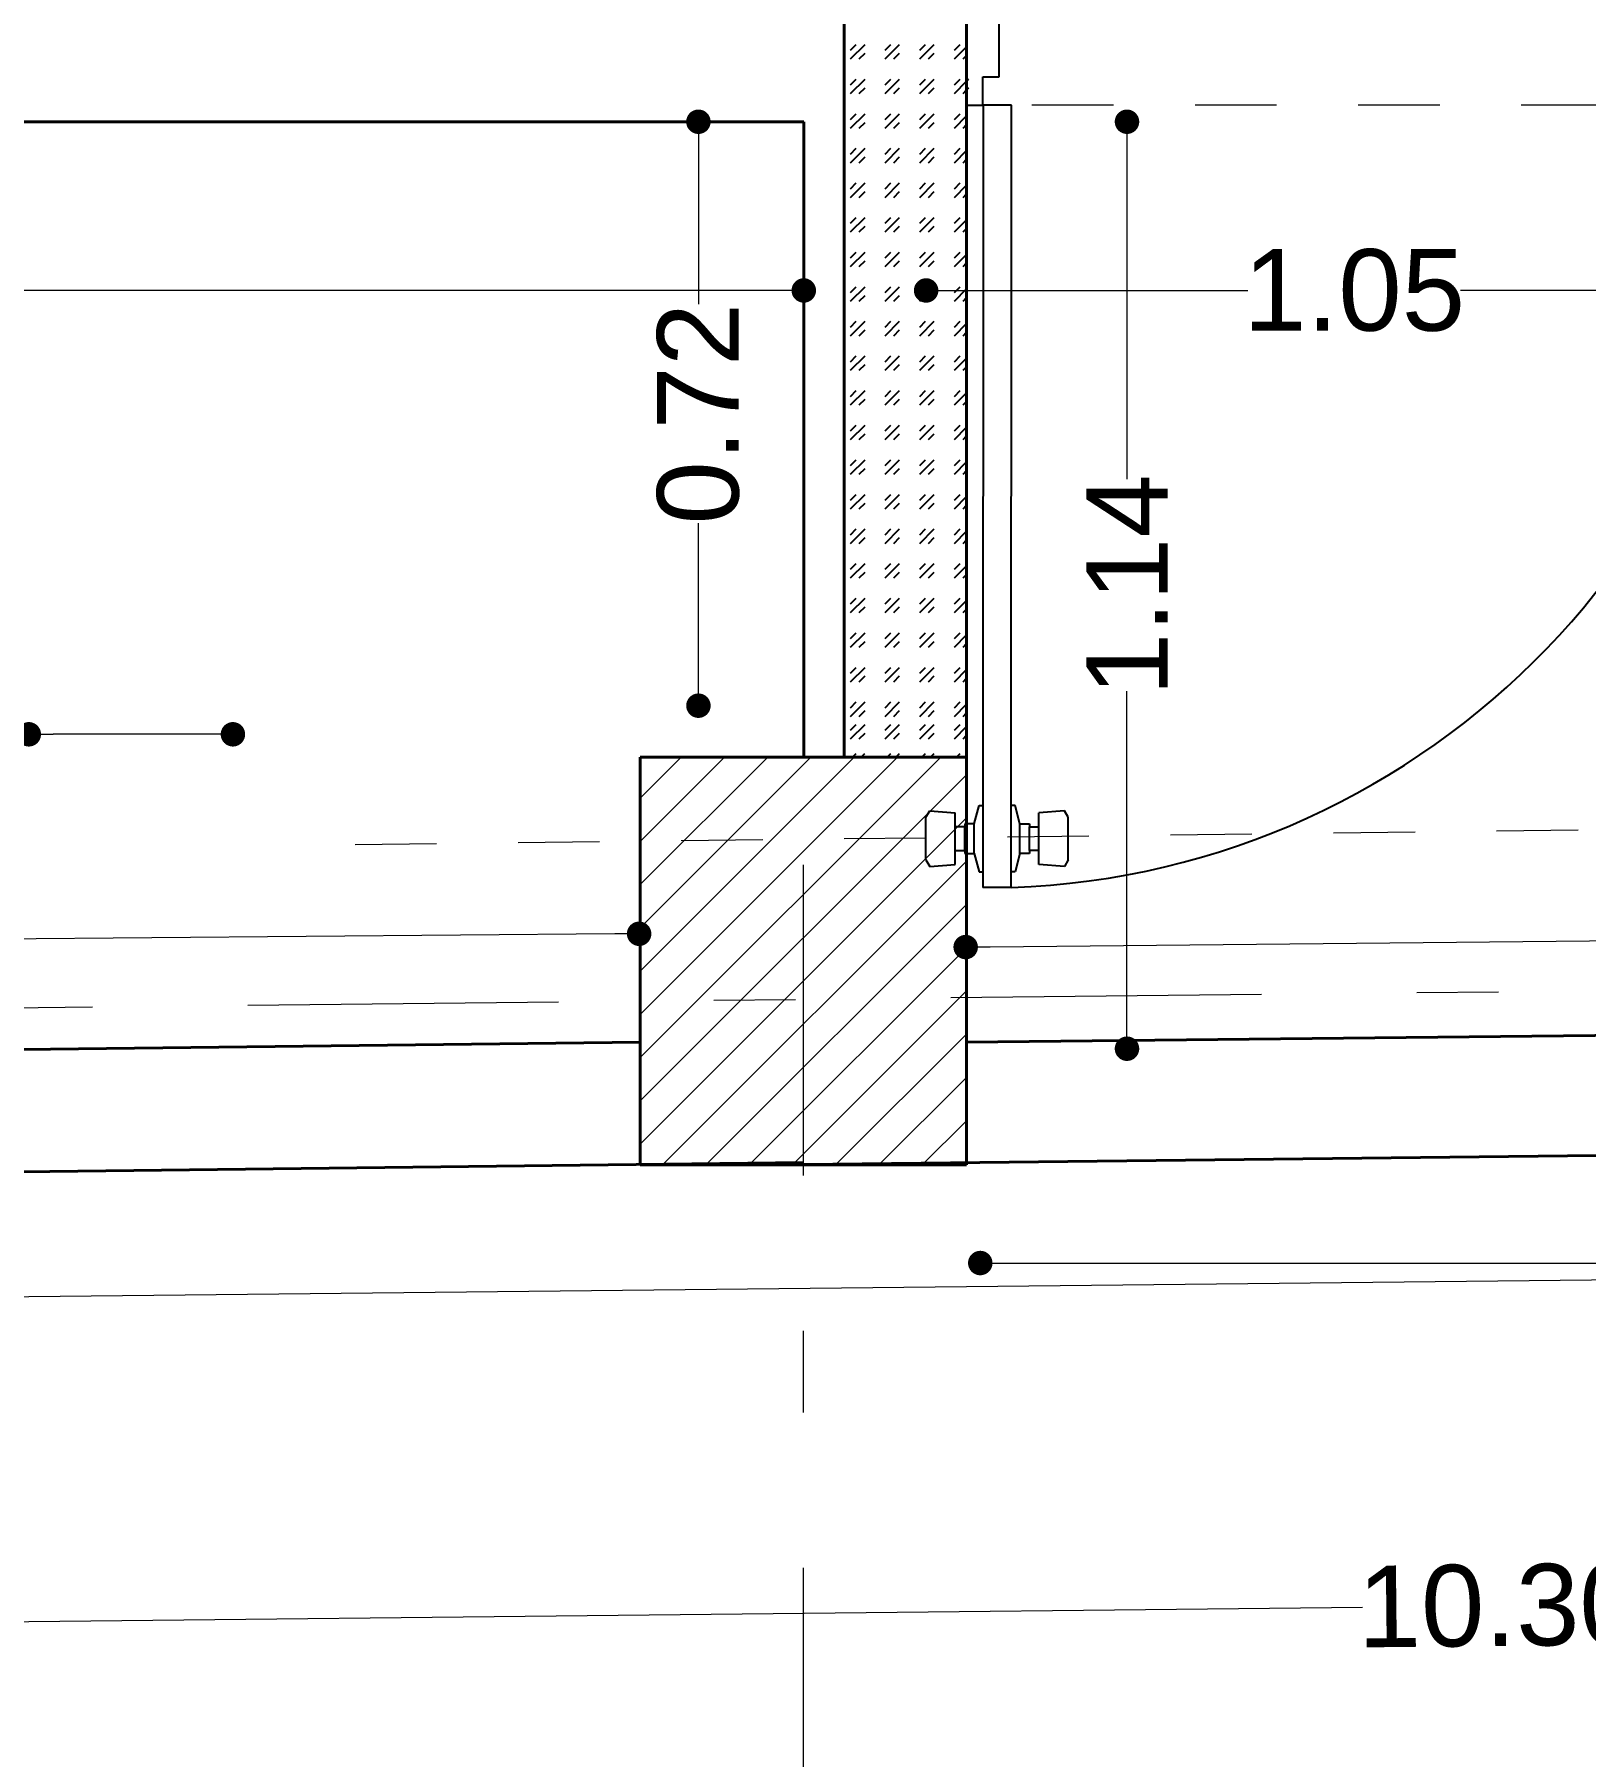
# Model space of a CAD drawing. Header units: inches. Extents: x 2908 to 3459, y -3172 to -55.
# Drawn here: x 3282.579 to 3284.481, y -144.344 to -142.232 of the extents above; entities that cross this region are included whole.
import ezdxf

# ---------------------------------------------------------------- set-up
doc = ezdxf.new("R2010")
doc.units = ezdxf.units.IN
doc.header["$MEASUREMENT"] = 0
doc.linetypes.add('ACAD_ISO03W100', pattern=[30, 12, -18])
doc.linetypes.add('DASHDOT', pattern=[25.4, 12.7, -6.35, 0, -6.35])
doc.layers.add('CARPINTERIA', color=3, linetype='Continuous')
for name, color, linetype, lineweight in [('COTA', 1, 'Continuous', 9), ('E-EJES', 1, 'DASHDOT', 5), ('Estructura', 1, 'Continuous', 40), ('LINEAS DE PROYECCIÒN', 74, 'ACAD_ISO03W100', 18), ('linmesa de proyecciones', 95, 'ACAD_ISO03W100', 5), ('muros 2', 5, 'Continuous', 40), ('muros bajitos', 4, 'Continuous', 15), ('PISO', 33, 'Continuous', 18), ('REFuerzo', 7, 'Continuous', 25), ('teja cortada', 252, 'Continuous', 30)]:
    doc.layers.add(name, color=color, linetype=linetype, lineweight=lineweight)
doc.styles.add('Arial new', font='arial.ttf')
doc.dimstyles.new('GUS', dxfattribs={"dimtxt": 0.1, "dimasz": 0.03, "dimexe": 0.05, "dimexo": 0.05, "dimgap": 0.005, "dimtad": 0, "dimzin": 1, "dimdsep": 46, "dimtxsty": 'Arial new', "dimblk": 'DOT', "dimcen": 0.01, "dimse1": 1, "dimse2": 1, "dimclrd": 1, "dimclre": 252, "dimclrt": 1, "dimaunit": 1, "dimadec": 0, "dimazin": 2, "dimtfac": 1, "dimtmove": 0, "dimatfit": 2, "dimldrblk": 'ARCHTICK', "dimfxl": 1, "dimlwd": -1, "dimlwe": -1, "dimarcsym": 1})

# ---------------------------------------------------------------- blocks, each defined once
blk = doc.blocks.new('_Dot')
at = {"color": 0, "linetype": 'ByBlock', "lineweight": -2}
blk.add_line((-0.5, 0), (-1, 0), dxfattribs=at)
at = {"color": 0, "linetype": 'ByBlock', "const_width": 0.5}
blk.add_lwpolyline([(-0.25, 0, 1), (0.25, 0, 1)], format="xyb", close=True, dxfattribs=at)
blk = doc.blocks.new('*D4380')
at = {"layer": 'COTA', "color": 1, "linetype": 'Continuous', "transparency": 16777216}
for p, q in [((3289.496, -144.1041), (3284.5455, -144.1571)), ((3279.2608, -144.2136), (3284.2078, -144.1607))]:
    blk.add_line(p, q, dxfattribs=at)
at = {"layer": 'Defpoints', "color": 0, "transparency": 16777216}
for p in [(3289.5217, -143.7059, -1.031), (3279.2265, -143.816, -1.031), (3289.526, -144.1038)]:
    blk.add_point(p, dxfattribs=at)
at = {"layer": 'COTA', "color": 1, "transparency": 16777216, "xscale": 0.03, "yscale": 0.03, "zscale": 0.03}
for p, rotation in [((3289.526, -144.1038), 0.6126958381874476), ((3279.2308, -144.2139), 180.6126958381874)]:
    blk.add_blockref('_Dot', p, dxfattribs=dict(at, rotation=rotation))
at = {"layer": 'COTA', "color": 1, "transparency": 16777216, "insert": (3284.3767, -144.1589), "char_height": 0.1, "attachment_point": 5, "rotation": 0.6127, "style": 'Arial new'}
blk.add_mtext('10.30', dxfattribs=at)
blk = doc.blocks.new('_ArchTick')
at = {"color": 0, "linetype": 'ByBlock', "const_width": 0.15}
blk.add_lwpolyline([(-0.5, -0.5), (0.5, 0.5)], dxfattribs=at)
blk = doc.blocks.new('PUERTAACCESO')
at = {"layer": 'CARPINTERIA'}
for p, q in [((2402.2096, 632.4132), (2402.2095, 631.4538)), ((2402.2096, 632.4132), (2402.2446, 632.4132)), ((2402.2445, 631.4538), (2402.2446, 632.4132)), ((2402.1398, 632.3793), (2402.1444, 632.3874)), ((2402.1398, 632.3793), (2402.1398, 632.327)), ((2402.1444, 632.3874), (2402.1757, 632.3847)), ((2402.1757, 632.3847), (2402.1757, 632.3217)), ((2402.199, 632.3712), (2402.205, 632.3937)), ((2402.205, 632.3937), (2402.2096, 632.3937)), ((2402.2491, 632.3937), (2402.2446, 632.3937)), ((2402.2551, 632.3712), (2402.2491, 632.3937)), ((2402.3097, 632.3874), (2402.2784, 632.3847)), ((2402.2784, 632.3847), (2402.2784, 632.3217)), ((2402.3143, 632.3793), (2402.3097, 632.3874)), ((2402.3143, 632.3793), (2402.3143, 632.327)), ((2402.1757, 632.3677), (2402.1873, 632.3677)), ((2402.1873, 632.3677), (2402.1873, 632.3712)), ((2402.1873, 632.3712), (2402.199, 632.3712)), ((2402.1873, 632.3677), (2402.1873, 632.3386)), ((2402.199, 632.3712), (2402.199, 632.3352)), ((2402.2668, 632.3712), (2402.2551, 632.3712)), ((2402.2551, 632.3712), (2402.2551, 632.3352)), ((2402.2668, 632.3677), (2402.2668, 632.3712)), ((2402.2784, 632.3677), (2402.2668, 632.3677)), ((2402.2668, 632.3677), (2402.2668, 632.3386)), ((2402.1873, 632.3386), (2402.1757, 632.3386)), ((2402.1873, 632.3352), (2402.1873, 632.3386)), ((2402.2668, 632.3386), (2402.2784, 632.3386)), ((2402.2668, 632.3352), (2402.2668, 632.3386)), ((2402.1398, 632.327), (2402.1444, 632.319)), ((2402.1444, 632.319), (2402.1757, 632.3217)), ((2402.199, 632.3352), (2402.1873, 632.3352)), ((2402.199, 632.3352), (2402.205, 632.3127)), ((2402.2551, 632.3352), (2402.2491, 632.3127)), ((2402.2551, 632.3352), (2402.2668, 632.3352)), ((2402.3097, 632.319), (2402.2784, 632.3217)), ((2402.3143, 632.327), (2402.3097, 632.319)), ((2402.205, 632.3127), (2402.2096, 632.3127)), ((2402.2491, 632.3127), (2402.2445, 632.3127)), ((2401.2846, 631.4538), (2401.2646, 631.4538)), ((2401.2846, 631.4538), (2401.2846, 631.4188)), ((2402.2095, 631.4538), (2402.2445, 631.4538)), ((2402.2446, 631.4541), (2402.2446, 631.4191)), ((2402.2646, 631.4538), (2402.2446, 631.4538)), ((2401.2846, 631.4188), (2401.3046, 631.4188)), ((2401.3046, 631.4188), (2401.3046, 631.3488)), ((2402.2446, 631.4191), (2402.2246, 631.4191)), ((2402.2246, 631.4191), (2402.2246, 631.3491)), ((2401.3046, 631.3488), (2401.2846, 631.3238)), ((2402.2246, 631.3491), (2402.2446, 631.3241)), ((2401.2646, 631.3238), (2401.2846, 631.3238)), ((2402.2446, 631.3241), (2402.2646, 631.3241))]:
    blk.add_line(p, q, dxfattribs=at)
blk.add_arc((2402.2445, 631.4538), 0.96, 92.0882, 180, dxfattribs=at)
at = {"layer": 'linmesa de proyecciones', "ltscale": 0.001}
blk.add_line((2401.2846, 631.4538), (2402.2102, 631.4538), dxfattribs=at)
at = {"layer": 'PISO'}
blk.add_line((2401.2846, 631.3238), (2402.2446, 631.3241), dxfattribs=at)
blk = doc.blocks.new('*D4381')
at = {"layer": 'COTA', "color": 1, "linetype": 'Continuous', "transparency": 16777216}
for p, q in [((3283.7028, -142.5462), (3284.0671, -142.5462)), ((3284.6925, -142.5462), (3284.3282, -142.5462))]:
    blk.add_line(p, q, dxfattribs=at)
at = {"layer": 'Defpoints', "color": 0, "transparency": 16777216}
for p in [(3283.6728, -142.3393, -1.031), (3284.7225, -142.3393, -1.031), (3284.7225, -142.5462)]:
    blk.add_point(p, dxfattribs=at)
at = {"layer": 'COTA', "color": 1, "transparency": 16777216, "xscale": 0.03, "yscale": 0.03, "zscale": 0.03, "rotation": 180}
blk.add_blockref('_Dot', (3283.6728, -142.5462), dxfattribs=at)
at = {"layer": 'COTA', "color": 1, "transparency": 16777216, "xscale": 0.03, "yscale": 0.03, "zscale": 0.03}
blk.add_blockref('_Dot', (3284.7225, -142.5462), dxfattribs=at)
at = {"layer": 'COTA', "color": 1, "transparency": 16777216, "insert": (3284.1977, -142.5462), "char_height": 0.1, "attachment_point": 5, "style": 'Arial new'}
blk.add_mtext('1.05', dxfattribs=at)
blk = doc.blocks.new('*D4402')
at = {"layer": 'COTA', "color": 1, "linetype": 'Continuous', "transparency": 16777216}
for p, q in [((3283.3936, -142.3693), (3283.3936, -142.5629)), ((3283.3936, -143.0253), (3283.3936, -142.8316))]:
    blk.add_line(p, q, dxfattribs=at)
at = {"layer": 'Defpoints', "color": 0, "transparency": 16777216}
for p in [(3283.3936, -142.3393), (3283.5228, -142.3393), (3283.5228, -143.0553)]:
    blk.add_point(p, dxfattribs=at)
at = {"layer": 'COTA', "color": 1, "transparency": 16777216, "xscale": 0.03, "yscale": 0.03, "zscale": 0.03}
for p, rotation in [((3283.3936, -142.3393), 90), ((3283.3936, -143.0553), 270)]:
    blk.add_blockref('_Dot', p, dxfattribs=dict(at, rotation=rotation))
at = {"layer": 'COTA', "color": 1, "transparency": 16777216, "insert": (3283.3936, -142.6973), "char_height": 0.1, "attachment_point": 5, "rotation": 90, "style": 'Arial new'}
blk.add_mtext('0.72', dxfattribs=at)
blk = doc.blocks.new('*D4403')
at = {"layer": 'COTA', "color": 1, "linetype": 'Continuous', "transparency": 16777216}
for p, q in [((3282.5725, -143.0904), (3282.5425, -143.0904)), ((3282.7928, -143.0904), (3282.6025, -143.0904))]:
    blk.add_line(p, q, dxfattribs=at)
at = {"layer": 'Defpoints', "color": 0, "transparency": 16777216}
for p in [(3282.5725, -143.0904), (3282.5725, -143.2259), (3282.8228, -143.2259)]:
    blk.add_point(p, dxfattribs=at)
at = {"layer": 'COTA', "color": 1, "transparency": 16777216, "xscale": 0.03, "yscale": 0.03, "zscale": 0.03, "rotation": 180}
blk.add_blockref('_Dot', (3282.5725, -143.0904), dxfattribs=at)
at = {"layer": 'COTA', "color": 1, "transparency": 16777216, "xscale": 0.03, "yscale": 0.03, "zscale": 0.03}
blk.add_blockref('_Dot', (3282.8228, -143.0904), dxfattribs=at)
at = {"layer": 'COTA', "color": 1, "transparency": 16777216, "insert": (3282.4073, -143.0904), "char_height": 0.1, "attachment_point": 5, "style": 'Arial new'}
blk.add_mtext('0.25', dxfattribs=at)
blk = doc.blocks.new('*D4426')
at = {"layer": 'COTA', "color": 1, "linetype": 'Continuous', "transparency": 16777216}
for p, q in [((3280.8735, -142.5462), (3282.0473, -142.5462)), ((3283.4928, -142.5462), (3282.319, -142.5462))]:
    blk.add_line(p, q, dxfattribs=at)
at = {"layer": 'Defpoints', "color": 0, "transparency": 16777216}
for p in [(3280.8435, -142.3393), (3283.5228, -142.3393), (3283.5228, -142.5462)]:
    blk.add_point(p, dxfattribs=at)
at = {"layer": 'COTA', "color": 1, "transparency": 16777216, "xscale": 0.03, "yscale": 0.03, "zscale": 0.03, "rotation": 180}
blk.add_blockref('_Dot', (3280.8435, -142.5462), dxfattribs=at)
at = {"layer": 'COTA', "color": 1, "transparency": 16777216, "xscale": 0.03, "yscale": 0.03, "zscale": 0.03}
blk.add_blockref('_Dot', (3283.5228, -142.5462), dxfattribs=at)
at = {"layer": 'COTA', "color": 1, "transparency": 16777216, "insert": (3282.1832, -142.5462), "char_height": 0.1, "attachment_point": 5, "style": 'Arial new'}
blk.add_mtext('2.68', dxfattribs=at)
blk = doc.blocks.new('*D4428')
at = {"layer": 'COTA', "color": 1, "linetype": 'Continuous', "transparency": 16777216}
for p, q in [((3279.8223, -143.3644), (3281.4218, -143.351)), ((3283.2909, -143.3352), (3281.6915, -143.3487))]:
    blk.add_line(p, q, dxfattribs=at)
at = {"layer": 'Defpoints', "color": 0, "transparency": 16777216}
for p in [(3283.3209, -143.335), (3283.3222, -143.4802), (3279.7936, -143.5099)]:
    blk.add_point(p, dxfattribs=at)
at = {"layer": 'COTA', "color": 1, "transparency": 16777216, "xscale": 0.03, "yscale": 0.03, "zscale": 0.03}
for p, rotation in [((3283.3209, -143.335), 0.4825430498080843), ((3279.7923, -143.3647), 180.4825430498081)]:
    blk.add_blockref('_Dot', p, dxfattribs=dict(at, rotation=rotation))
at = {"layer": 'COTA', "color": 1, "transparency": 16777216, "insert": (3281.5566, -143.3498), "char_height": 0.1, "attachment_point": 5, "rotation": 0.4825, "style": 'Arial new'}
blk.add_mtext('3.53', dxfattribs=at)
blk = doc.blocks.new('*D4429')
at = {"layer": 'COTA', "color": 1, "linetype": 'Continuous', "transparency": 16777216}
for p, q in [((3286.6914, -143.3222), (3285.356, -143.3353)), ((3283.7513, -143.351), (3285.0867, -143.3379))]:
    blk.add_line(p, q, dxfattribs=at)
at = {"layer": 'Defpoints', "color": 0, "transparency": 16777216}
for p in [(3286.7214, -143.3219), (3286.7225, -143.4385), (3283.7224, -143.4679)]:
    blk.add_point(p, dxfattribs=at)
at = {"layer": 'COTA', "color": 1, "transparency": 16777216, "xscale": 0.03, "yscale": 0.03, "zscale": 0.03}
for p, rotation in [((3286.7214, -143.3219), 0.561586501702797), ((3283.7213, -143.3513), 180.5615865017028)]:
    blk.add_blockref('_Dot', p, dxfattribs=dict(at, rotation=rotation))
at = {"layer": 'COTA', "color": 1, "transparency": 16777216, "insert": (3285.2213, -143.3366), "char_height": 0.1, "attachment_point": 5, "rotation": 0.5616, "style": 'Arial new'}
blk.add_mtext('3.00', dxfattribs=at)
blk = doc.blocks.new('*D4431')
at = {"layer": 'COTA', "color": 1, "linetype": 'Continuous', "transparency": 16777216}
for p, q in [((3283.9191, -142.3693), (3283.9191, -142.7776)), ((3283.9191, -143.4459), (3283.9191, -143.0376))]:
    blk.add_line(p, q, dxfattribs=at)
at = {"layer": 'Defpoints', "color": 0, "transparency": 16777216}
for p in [(3283.6728, -142.3393), (3282.9728, -143.4759), (3283.9191, -143.4759)]:
    blk.add_point(p, dxfattribs=at)
at = {"layer": 'COTA', "color": 1, "transparency": 16777216, "xscale": 0.03, "yscale": 0.03, "zscale": 0.03}
for p, rotation in [((3283.9191, -142.3393), 90), ((3283.9191, -143.4759), 270)]:
    blk.add_blockref('_Dot', p, dxfattribs=dict(at, rotation=rotation))
at = {"layer": 'COTA', "color": 1, "transparency": 16777216, "insert": (3283.9191, -142.9076), "char_height": 0.1, "attachment_point": 5, "rotation": 90, "style": 'Arial new'}
blk.add_mtext('1.14', dxfattribs=at)
blk = doc.blocks.new('*D4870')
at = {"layer": 'COTA', "color": 1, "linetype": 'Continuous', "transparency": 16777216}
for p, q in [((3283.7692, -143.7387), (3285.1228, -143.7387)), ((3286.7457, -143.7387), (3285.3921, -143.7387))]:
    blk.add_line(p, q, dxfattribs=at)
at = {"layer": 'Defpoints', "color": 0, "transparency": 16777216}
for p in [(3283.7392, -143.4599), (3286.7757, -143.4599), (3283.7392, -143.7387)]:
    blk.add_point(p, dxfattribs=at)
at = {"layer": 'COTA', "color": 1, "transparency": 16777216, "xscale": 0.03, "yscale": 0.03, "zscale": 0.03, "rotation": 180}
blk.add_blockref('_Dot', (3283.7392, -143.7387), dxfattribs=at)
at = {"layer": 'COTA', "color": 1, "transparency": 16777216, "xscale": 0.03, "yscale": 0.03, "zscale": 0.03}
blk.add_blockref('_Dot', (3286.7757, -143.7387), dxfattribs=at)
at = {"layer": 'COTA', "color": 1, "transparency": 16777216, "insert": (3285.2574, -143.7387), "char_height": 0.1, "attachment_point": 5, "style": 'Arial new'}
blk.add_mtext('3.04', dxfattribs=at)

msp = doc.modelspace()

# ---------------------------------------------------------------- hatches: boundary and pattern name
at = {"layer": 'muros bajitos'}
h = msp.add_hatch(dxfattribs=at)
h.set_pattern_fill('ANSI31', color=256, scale=0.3, style=0)
h.set_pattern_definition([(45, (8.161925, 3.519894), (-0.0265165043, 0.0265165043), [])])
h.paths.add_polyline_path([(3283.7217, -143.1184), (3283.3214, -143.1184), (3283.3214, -143.6184), (3283.7217, -143.6184)])

# ---------------------------------------------------------------- linework, layer by layer
at = {"layer": 'E-EJES', "ltscale": 0.03}
for p, q in [((3283.5223, -145.3555), (3283.5223, -127.9331)), ((3279.3933, -143.4599), (3289.6537, -143.349))]:
    msp.add_line(p, q, dxfattribs=at)
at = {"layer": 'Estructura'}
for p, q in [((3283.3222, -143.6184), (3283.3222, -143.1184)), ((3283.3222, -143.1184), (3283.7224, -143.1184)), ((3283.7224, -143.1184), (3283.7224, -143.6184)), ((3283.7224, -143.6184), (3283.3222, -143.6184))]:
    msp.add_line(p, q, dxfattribs=at)
at = {"layer": 'LINEAS DE PROYECCIÒN', "ltscale": 0.003}
msp.add_line((3286.4722, -143.1842), (3282.9728, -143.2259), dxfattribs=at)
at = {"layer": 'muros 2'}
for p, q in [((3283.5725, -142.1893), (3283.5725, -143.1184)), ((3283.7225, -142.1893), (3283.7225, -142.3393)), ((3280.8435, -142.3393), (3283.5228, -142.3393)), ((3283.5228, -143.1184), (3283.5228, -142.3393)), ((3283.7225, -142.3393), (3283.7224, -143.1184)), ((3283.5724, -143.1184), (3283.7224, -143.1184)), ((3286.7225, -143.4358), (3283.7224, -143.4679)), ((3283.3222, -143.4679), (3279.7936, -143.5099)), ((3289.0725, -143.5553), (3283.5223, -143.6179)), ((3283.5223, -143.6155), (3279.7936, -143.6604))]:
    msp.add_line(p, q, dxfattribs=at)
at = {"layer": 'muros bajitos'}
for p in [(3293.7509, -143.6607), (3289.5217, -143.7059)]:
    msp.add_line(p, (3280.1331, -143.8063), dxfattribs=at)
at = {"layer": 'REFuerzo'}
for p, q in [((3283.5802, -142.2623), (3283.5979, -142.2446)), ((3283.5802, -142.2517), (3283.5872, -142.2446)), ((3283.5908, -142.2623), (3283.5979, -142.2552)), ((3283.6226, -142.2623), (3283.6403, -142.2446)), ((3283.6226, -142.2517), (3283.6297, -142.2446)), ((3283.6332, -142.2623), (3283.6403, -142.2552)), ((3283.665, -142.2623), (3283.6827, -142.2446)), ((3283.665, -142.2517), (3283.6721, -142.2446)), ((3283.6756, -142.2623), (3283.6827, -142.2552)), ((3283.7075, -142.2517), (3283.7145, -142.2446)), ((3283.7075, -142.2623), (3283.7225, -142.2473)), ((3283.7225, -142.2472), (3283.7225, -142.2472)), ((3283.7181, -142.2623), (3283.7225, -142.2579)), ((3283.7225, -142.2579), (3283.7225, -142.2578)), ((3283.5802, -142.3047), (3283.5979, -142.2871)), ((3283.5802, -142.2941), (3283.5872, -142.2871)), ((3283.5908, -142.3047), (3283.5979, -142.2977)), ((3283.6226, -142.3047), (3283.6403, -142.2871)), ((3283.6226, -142.2941), (3283.6297, -142.2871)), ((3283.6332, -142.3047), (3283.6403, -142.2977)), ((3283.665, -142.3047), (3283.6827, -142.2871)), ((3283.665, -142.2941), (3283.6721, -142.2871)), ((3283.6756, -142.3047), (3283.6827, -142.2977)), ((3283.7075, -142.2941), (3283.7145, -142.2871)), ((3283.7075, -142.3047), (3283.7225, -142.2897)), ((3283.7225, -142.2897), (3283.7251, -142.2871)), ((3283.7225, -142.3003), (3283.7251, -142.2977)), ((3283.7181, -142.3047), (3283.7225, -142.3003)), ((3283.5802, -142.3472), (3283.5979, -142.3295)), ((3283.5802, -142.3366), (3283.5872, -142.3295)), ((3283.5908, -142.3472), (3283.5979, -142.3401)), ((3283.6226, -142.3472), (3283.6403, -142.3295)), ((3283.6226, -142.3366), (3283.6297, -142.3295)), ((3283.6332, -142.3472), (3283.6403, -142.3401)), ((3283.665, -142.3472), (3283.6827, -142.3295)), ((3283.665, -142.3366), (3283.6721, -142.3295)), ((3283.6756, -142.3472), (3283.6827, -142.3401)), ((3283.7075, -142.3366), (3283.7145, -142.3295)), ((3283.7075, -142.3472), (3283.7225, -142.3322)), ((3283.7225, -142.3321), (3283.7225, -142.3321)), ((3283.7181, -142.3472), (3283.7225, -142.3428)), ((3283.5802, -142.3896), (3283.5979, -142.3719)), ((3283.5802, -142.379), (3283.5872, -142.3719)), ((3283.5908, -142.3896), (3283.5979, -142.3825)), ((3283.6226, -142.3896), (3283.6403, -142.3719)), ((3283.6226, -142.379), (3283.6297, -142.3719)), ((3283.6332, -142.3896), (3283.6403, -142.3825)), ((3283.665, -142.3896), (3283.6827, -142.3719)), ((3283.665, -142.379), (3283.6721, -142.3719)), ((3283.6756, -142.3896), (3283.6827, -142.3825)), ((3283.7075, -142.379), (3283.7145, -142.3719)), ((3283.7075, -142.3896), (3283.7225, -142.3746)), ((3283.7181, -142.3896), (3283.7225, -142.3852)), ((3283.5802, -142.432), (3283.5979, -142.4143)), ((3283.5802, -142.4214), (3283.5872, -142.4143)), ((3283.5908, -142.432), (3283.5979, -142.4249)), ((3283.6226, -142.432), (3283.6403, -142.4143)), ((3283.6226, -142.4214), (3283.6297, -142.4143)), ((3283.6332, -142.432), (3283.6403, -142.4249)), ((3283.665, -142.432), (3283.6827, -142.4143)), ((3283.665, -142.4214), (3283.6721, -142.4143)), ((3283.6756, -142.432), (3283.6827, -142.4249)), ((3283.7075, -142.4214), (3283.7145, -142.4143)), ((3283.7075, -142.432), (3283.7224, -142.417)), ((3283.7181, -142.432), (3283.7224, -142.4276)), ((3283.5802, -142.4744), (3283.5979, -142.4568)), ((3283.5802, -142.4638), (3283.5872, -142.4568)), ((3283.5908, -142.4744), (3283.5979, -142.4674)), ((3283.6226, -142.4744), (3283.6403, -142.4568)), ((3283.6226, -142.4638), (3283.6297, -142.4568)), ((3283.6332, -142.4744), (3283.6403, -142.4674)), ((3283.665, -142.4744), (3283.6827, -142.4568)), ((3283.665, -142.4638), (3283.6721, -142.4568)), ((3283.6756, -142.4744), (3283.6827, -142.4674)), ((3283.7075, -142.4638), (3283.7145, -142.4568)), ((3283.7075, -142.4744), (3283.7224, -142.4594)), ((3283.7181, -142.4744), (3283.7224, -142.4701)), ((3283.5802, -142.5169), (3283.5979, -142.4992)), ((3283.5802, -142.5063), (3283.5872, -142.4992)), ((3283.5908, -142.5169), (3283.5979, -142.5098)), ((3283.6226, -142.5169), (3283.6403, -142.4992)), ((3283.6226, -142.5063), (3283.6297, -142.4992)), ((3283.6332, -142.5169), (3283.6403, -142.5098)), ((3283.665, -142.5169), (3283.6827, -142.4992)), ((3283.665, -142.5063), (3283.6721, -142.4992)), ((3283.6756, -142.5169), (3283.6827, -142.5098)), ((3283.7075, -142.5063), (3283.7145, -142.4992)), ((3283.7075, -142.5169), (3283.7224, -142.5019)), ((3283.7181, -142.5169), (3283.7224, -142.5125)), ((3283.5802, -142.5593), (3283.5979, -142.5416)), ((3283.5802, -142.5487), (3283.5872, -142.5416)), ((3283.5908, -142.5593), (3283.5979, -142.5522)), ((3283.6226, -142.5593), (3283.6403, -142.5416)), ((3283.6226, -142.5487), (3283.6297, -142.5416)), ((3283.6332, -142.5593), (3283.6403, -142.5522)), ((3283.665, -142.5593), (3283.6827, -142.5416)), ((3283.665, -142.5487), (3283.6721, -142.5416)), ((3283.6756, -142.5593), (3283.6827, -142.5522)), ((3283.7075, -142.5487), (3283.7145, -142.5416)), ((3283.7075, -142.5593), (3283.7224, -142.5443)), ((3283.7181, -142.5593), (3283.7224, -142.5549)), ((3283.5802, -142.6017), (3283.5979, -142.584)), ((3283.5802, -142.5911), (3283.5872, -142.584)), ((3283.5908, -142.6017), (3283.5979, -142.5946)), ((3283.6226, -142.6017), (3283.6403, -142.584)), ((3283.6226, -142.5911), (3283.6297, -142.584)), ((3283.6332, -142.6017), (3283.6403, -142.5946)), ((3283.665, -142.6017), (3283.6827, -142.584)), ((3283.665, -142.5911), (3283.6721, -142.584)), ((3283.6756, -142.6017), (3283.6827, -142.5946)), ((3283.7075, -142.5911), (3283.7145, -142.584)), ((3283.7075, -142.6017), (3283.7224, -142.5867)), ((3283.7181, -142.6017), (3283.7224, -142.5973)), ((3283.5802, -142.6441), (3283.5979, -142.6265)), ((3283.5802, -142.6335), (3283.5872, -142.6265)), ((3283.5908, -142.6441), (3283.5979, -142.6371)), ((3283.6226, -142.6441), (3283.6403, -142.6265)), ((3283.6226, -142.6335), (3283.6297, -142.6265)), ((3283.6332, -142.6441), (3283.6403, -142.6371)), ((3283.665, -142.6441), (3283.6827, -142.6265)), ((3283.665, -142.6335), (3283.6721, -142.6265)), ((3283.6756, -142.6441), (3283.6827, -142.6371)), ((3283.7075, -142.6335), (3283.7145, -142.6265)), ((3283.7075, -142.6441), (3283.7224, -142.6292)), ((3283.7181, -142.6441), (3283.7224, -142.6398)), ((3283.5802, -142.6866), (3283.5979, -142.6689)), ((3283.5802, -142.676), (3283.5872, -142.6689)), ((3283.5908, -142.6866), (3283.5979, -142.6795)), ((3283.6226, -142.6866), (3283.6403, -142.6689)), ((3283.6226, -142.676), (3283.6297, -142.6689)), ((3283.6332, -142.6866), (3283.6403, -142.6795)), ((3283.665, -142.6866), (3283.6827, -142.6689)), ((3283.665, -142.676), (3283.6721, -142.6689)), ((3283.6756, -142.6866), (3283.6827, -142.6795)), ((3283.7075, -142.676), (3283.7145, -142.6689)), ((3283.7075, -142.6866), (3283.7224, -142.6716)), ((3283.7181, -142.6866), (3283.7224, -142.6822)), ((3283.5802, -142.729), (3283.5979, -142.7113)), ((3283.5802, -142.7184), (3283.5872, -142.7113)), ((3283.5908, -142.729), (3283.5979, -142.7219)), ((3283.6226, -142.729), (3283.6403, -142.7113)), ((3283.6226, -142.7184), (3283.6297, -142.7113)), ((3283.6332, -142.729), (3283.6403, -142.7219)), ((3283.665, -142.729), (3283.6827, -142.7113)), ((3283.665, -142.7184), (3283.6721, -142.7113)), ((3283.6756, -142.729), (3283.6827, -142.7219)), ((3283.7075, -142.7184), (3283.7145, -142.7113)), ((3283.7075, -142.729), (3283.7224, -142.714)), ((3283.7181, -142.729), (3283.7224, -142.7246)), ((3283.5802, -142.7714), (3283.5979, -142.7537)), ((3283.5802, -142.7608), (3283.5872, -142.7537)), ((3283.5908, -142.7714), (3283.5979, -142.7644)), ((3283.6226, -142.7714), (3283.6403, -142.7537)), ((3283.6226, -142.7608), (3283.6297, -142.7537)), ((3283.6332, -142.7714), (3283.6403, -142.7644)), ((3283.665, -142.7714), (3283.6827, -142.7537)), ((3283.665, -142.7608), (3283.6721, -142.7537)), ((3283.6756, -142.7714), (3283.6827, -142.7644)), ((3283.7075, -142.7608), (3283.7145, -142.7537)), ((3283.7075, -142.7714), (3283.7224, -142.7564)), ((3283.7181, -142.7714), (3283.7224, -142.767)), ((3283.5802, -142.8138), (3283.5979, -142.7962)), ((3283.5802, -142.8032), (3283.5872, -142.7962)), ((3283.6226, -142.8138), (3283.6403, -142.7962)), ((3283.6226, -142.8032), (3283.6297, -142.7962)), ((3283.665, -142.8138), (3283.6827, -142.7962)), ((3283.665, -142.8032), (3283.6721, -142.7962)), ((3283.7075, -142.8032), (3283.7145, -142.7962)), ((3283.7075, -142.8138), (3283.7224, -142.7989)), ((3283.5908, -142.8138), (3283.5979, -142.8068)), ((3283.6332, -142.8138), (3283.6403, -142.8068)), ((3283.6756, -142.8138), (3283.6827, -142.8068)), ((3283.7181, -142.8138), (3283.7224, -142.8095)), ((3283.5802, -142.8563), (3283.5979, -142.8386)), ((3283.5802, -142.8457), (3283.5872, -142.8386)), ((3283.6226, -142.8563), (3283.6403, -142.8386)), ((3283.6226, -142.8457), (3283.6297, -142.8386)), ((3283.665, -142.8563), (3283.6827, -142.8386)), ((3283.665, -142.8457), (3283.6721, -142.8386)), ((3283.7075, -142.8457), (3283.7145, -142.8386)), ((3283.7075, -142.8563), (3283.7224, -142.8413)), ((3283.5908, -142.8563), (3283.5979, -142.8492)), ((3283.6332, -142.8563), (3283.6403, -142.8492)), ((3283.6756, -142.8563), (3283.6827, -142.8492)), ((3283.7181, -142.8563), (3283.7224, -142.8519)), ((3283.5802, -142.8987), (3283.5979, -142.881)), ((3283.5802, -142.8881), (3283.5872, -142.881)), ((3283.6226, -142.8987), (3283.6403, -142.881)), ((3283.6226, -142.8881), (3283.6297, -142.881)), ((3283.665, -142.8987), (3283.6827, -142.881)), ((3283.665, -142.8881), (3283.6721, -142.881)), ((3283.7075, -142.8881), (3283.7145, -142.881)), ((3283.7075, -142.8987), (3283.7224, -142.8837)), ((3283.5908, -142.8987), (3283.5979, -142.8916)), ((3283.6332, -142.8987), (3283.6403, -142.8916)), ((3283.6756, -142.8987), (3283.6827, -142.8916)), ((3283.7181, -142.8987), (3283.7224, -142.8943)), ((3283.5802, -142.9411), (3283.5979, -142.9235)), ((3283.5802, -142.9305), (3283.5872, -142.9235)), ((3283.6226, -142.9411), (3283.6403, -142.9235)), ((3283.6226, -142.9305), (3283.6297, -142.9235)), ((3283.665, -142.9411), (3283.6827, -142.9235)), ((3283.665, -142.9305), (3283.6721, -142.9235)), ((3283.7075, -142.9305), (3283.7145, -142.9235)), ((3283.7075, -142.9411), (3283.7224, -142.9262)), ((3283.5908, -142.9411), (3283.5979, -142.9341)), ((3283.6332, -142.9411), (3283.6403, -142.9341)), ((3283.6756, -142.9411), (3283.6827, -142.9341)), ((3283.7181, -142.9411), (3283.7224, -142.9368)), ((3283.5802, -142.9836), (3283.5979, -142.9659)), ((3283.5802, -142.9729), (3283.5872, -142.9659)), ((3283.6226, -142.9836), (3283.6403, -142.9659)), ((3283.6226, -142.9729), (3283.6297, -142.9659)), ((3283.665, -142.9836), (3283.6827, -142.9659)), ((3283.665, -142.9729), (3283.6721, -142.9659)), ((3283.7075, -142.9729), (3283.7145, -142.9659)), ((3283.7075, -142.9836), (3283.7224, -142.9686)), ((3283.5908, -142.9836), (3283.5979, -142.9765)), ((3283.6332, -142.9836), (3283.6403, -142.9765)), ((3283.6756, -142.9836), (3283.6827, -142.9765)), ((3283.7181, -142.9836), (3283.7224, -142.9792)), ((3283.5802, -143.026), (3283.5979, -143.0083)), ((3283.5802, -143.0154), (3283.5872, -143.0083)), ((3283.6226, -143.026), (3283.6403, -143.0083)), ((3283.6226, -143.0154), (3283.6297, -143.0083)), ((3283.665, -143.026), (3283.6827, -143.0083)), ((3283.665, -143.0154), (3283.6721, -143.0083)), ((3283.7075, -143.0154), (3283.7145, -143.0083)), ((3283.7075, -143.026), (3283.7224, -143.011)), ((3283.5908, -143.026), (3283.5979, -143.0189)), ((3283.6332, -143.026), (3283.6403, -143.0189)), ((3283.6756, -143.026), (3283.6827, -143.0189)), ((3283.7181, -143.026), (3283.7224, -143.0216)), ((3283.5802, -143.0684), (3283.5979, -143.0507)), ((3283.5802, -143.0578), (3283.5872, -143.0507)), ((3283.6226, -143.0684), (3283.6403, -143.0507)), ((3283.6226, -143.0578), (3283.6297, -143.0507)), ((3283.665, -143.0684), (3283.6827, -143.0507)), ((3283.665, -143.0578), (3283.6721, -143.0507)), ((3283.7075, -143.0578), (3283.7145, -143.0507)), ((3283.7075, -143.0684), (3283.7224, -143.0534)), ((3283.5802, -143.0959), (3283.5979, -143.0783)), ((3283.5802, -143.0853), (3283.5872, -143.0783)), ((3283.5908, -143.0684), (3283.5979, -143.0613)), ((3283.6226, -143.0959), (3283.6403, -143.0783)), ((3283.6226, -143.0853), (3283.6297, -143.0783)), ((3283.6332, -143.0684), (3283.6403, -143.0613)), ((3283.665, -143.0959), (3283.6827, -143.0783)), ((3283.665, -143.0853), (3283.6721, -143.0783)), ((3283.6756, -143.0684), (3283.6827, -143.0613)), ((3283.7075, -143.0853), (3283.7145, -143.0783)), ((3283.7075, -143.0959), (3283.7224, -143.081)), ((3283.7181, -143.0684), (3283.7224, -143.064)), ((3283.5908, -143.0959), (3283.5979, -143.0889)), ((3283.6332, -143.0959), (3283.6403, -143.0889)), ((3283.6756, -143.0959), (3283.6827, -143.0889)), ((3283.7181, -143.0959), (3283.7224, -143.0916)), ((3283.5826, -143.1184), (3283.5872, -143.1138)), ((3283.5932, -143.1184), (3283.5978, -143.1138)), ((3283.625, -143.1184), (3283.6296, -143.1138)), ((3283.6356, -143.1184), (3283.6402, -143.1138)), ((3283.6674, -143.1184), (3283.672, -143.1138)), ((3283.678, -143.1184), (3283.6826, -143.1138)), ((3283.7099, -143.1184), (3283.7144, -143.1138)), ((3283.7205, -143.1184), (3283.7223, -143.1165))]:
    msp.add_line(p, q, dxfattribs=at)

# ---------------------------------------------------------------- block references
at = {"layer": 'teja cortada', "rotation": 179.9861206243687}
msp.add_blockref('PUERTAACCESO', (5686.14, 488.5529), dxfattribs=at)

# ---------------------------------------------------------------- dimensions: what is measured, and where the dimension line sits
at = {"layer": 'COTA'}
for base, p1, p2, picture, middle in [((3283.5228, -142.5462), (3280.8435, -142.3393), (3283.5228, -142.3393), '*D4426', (3282.1832, -142.5462)), ((3284.7225, -142.5462, 1.031), (3283.6728, -142.3393), (3284.7225, -142.3393), '*D4381', (3284.1977, -142.5462, 1.031)), ((3282.5725, -143.0904), (3282.8228, -143.2259), (3282.5725, -143.2259), '*D4403', (3282.4073, -143.0904)), ((3283.7392, -143.7387), (3286.7757, -143.4599), (3283.7392, -143.4599), '*D4870', (3285.2574, -143.7387))]:
    dim = msp.add_linear_dim(base=base, p1=p1, p2=p2, dimstyle='GUS', dxfattribs=at)
    dim.commit()
    dim.dimension.update_dxf_attribs({"geometry": picture, "text_midpoint": middle})
for base, p1, p2, picture, middle in [((3283.9191, -143.4759), (3283.6728, -142.3393), (3282.9728, -143.4759), '*D4431', (3283.9191, -142.9076)), ((3283.3936, -142.3393), (3283.5228, -143.0553), (3283.5228, -142.3393), '*D4402', (3283.3936, -142.6973))]:
    dim = msp.add_linear_dim(base=base, p1=p1, p2=p2, angle=90, dimstyle='GUS', dxfattribs=at)
    dim.commit()
    dim.dimension.update_dxf_attribs({"geometry": picture, "text_midpoint": middle})
for p1, p2, distance, picture, middle in [((3283.7224, -143.4679), (3286.7225, -143.4385), 0.1166, '*D4429', (3285.2213, -143.3366)), ((3279.7936, -143.5099), (3283.3222, -143.4802), 0.1452, '*D4428', (3281.5566, -143.3498))]:
    dim = msp.add_aligned_dim(p1=p1, p2=p2, distance=distance, dimstyle='GUS', dxfattribs=at)
    dim.commit()
    dim.dimension.update_dxf_attribs({"geometry": picture, "text_midpoint": middle})
dim = msp.add_linear_dim(base=(3289.526, -144.1038, 1.031), p1=(3279.2265, -143.816), p2=(3289.5217, -143.7059), angle=0.6127, dimstyle='GUS', dxfattribs=at)
dim.commit()
dim.dimension.update_dxf_attribs({"geometry": '*D4380', "text_midpoint": (3284.3767, -144.1589, 1.031), "dimtype": 161})

doc.saveas('drawing.dxf')
